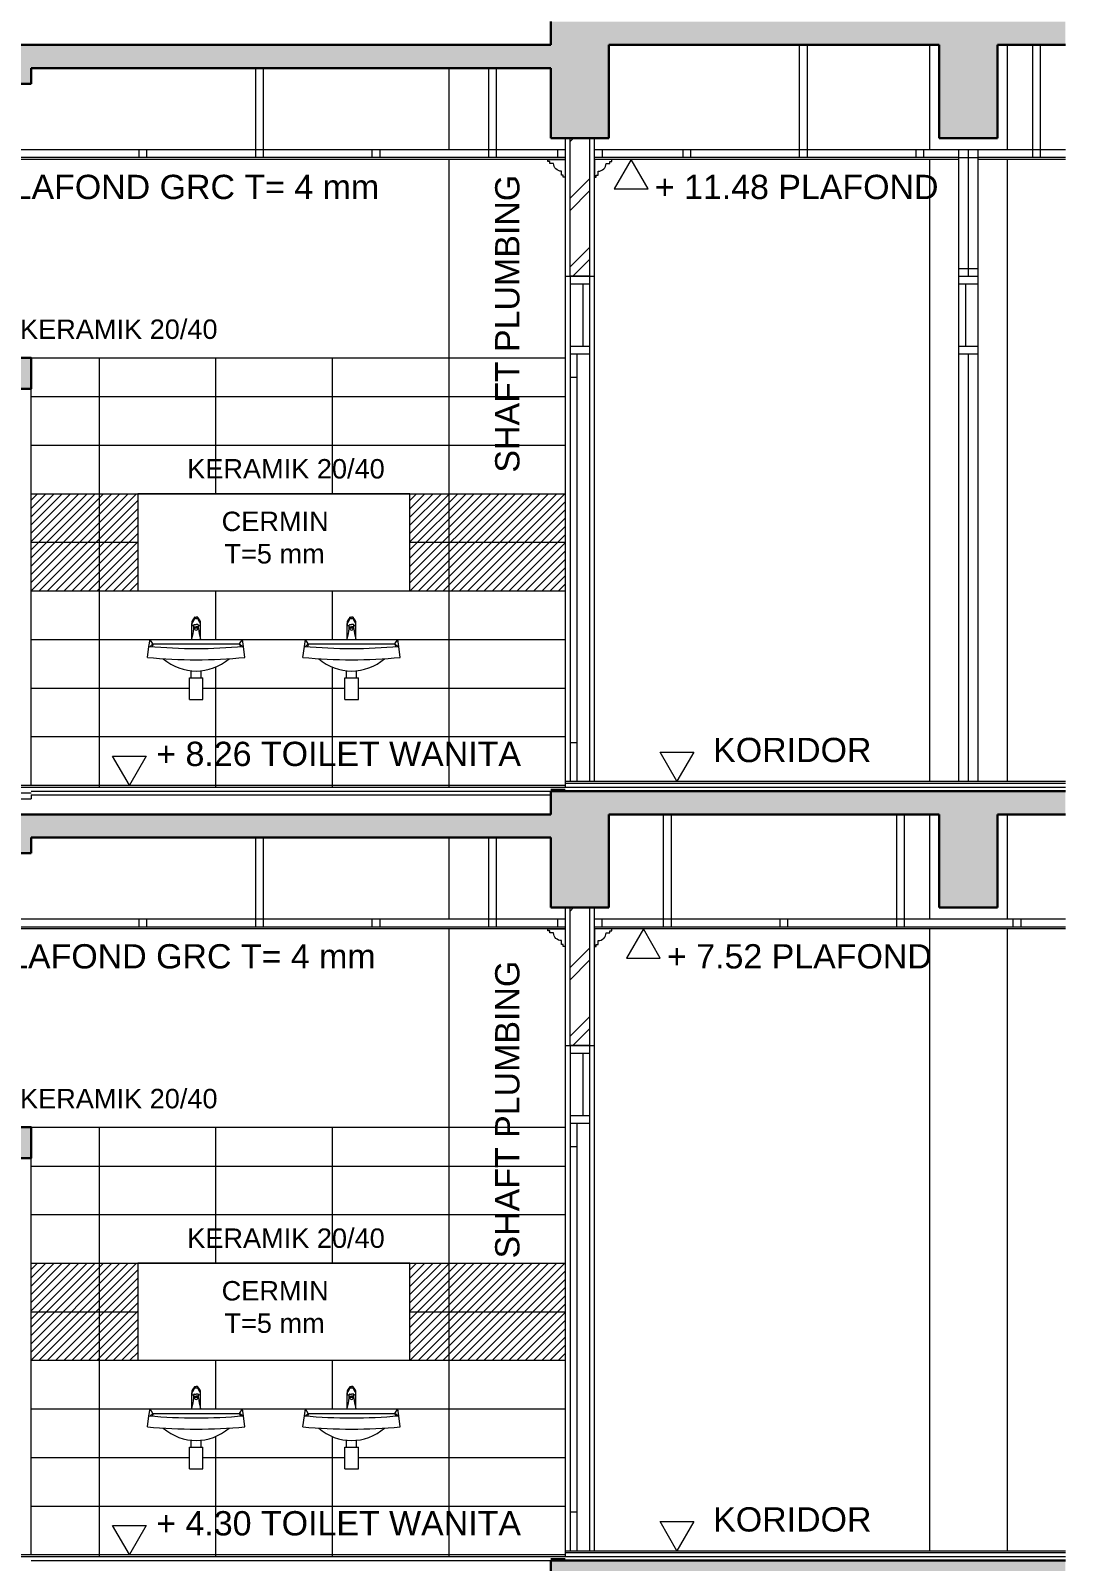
# Model space of a CAD drawing. Header units: millimetres. Extents: x -11 to 1625, y -267 to 180.
# Drawn here: x 1139.92 to 1150.57, y -32.23 to -16.47 of the extents above; entities that cross this region are included whole.
import ezdxf

# ---------------------------------------------------------------- set-up
doc = ezdxf.new("R2010")
doc.units = ezdxf.units.MM
for name, color, linetype, lineweight in [('ars', 11, 'Continuous', 5), ('blk', 1, 'Continuous', 30), ('kus', 63, 'Continuous', 15), ('lan', 7, 'Continuous', 15), ('not', 7, 'Continuous', 20), ('pla', 213, 'Continuous', 15), ('SANITAIR', 4, 'Continuous', 5), ('sol kol', 8, 'Continuous', 0), ('tem', 5, 'Continuous', 20)]:
    doc.layers.add(name, color=color, linetype=linetype, lineweight=lineweight)
doc.styles.add('S', font='SIMPLEX', dxfattribs={"width": 1.1})
doc.styles.get("Standard").update_dxf_attribs({"font": 'ARIALUNI.TTF'})
doc.linetypes.add('BATTING', pattern='A,0.0001,-0.1,[134,ltypeshp.shx,S=0.1,R=0,X=-0.1,Y=0],-0.2,[134,ltypeshp.shx,S=0.1,R=180,X=0.1,Y=0],-0.1', length=0.4001)

# ---------------------------------------------------------------- blocks, each defined once
blk = doc.blocks.new('PEILA')
blk.add_lwpolyline([(-0.188, -0.325), (0.188, -0.325), (0, 0)], close=True)
at = {"style": 'S', "width": 1.1, "flags": 4}
blk.add_attdef('CAT', (0.265, -0.289), '', height=0.2, dxfattribs=at)
blk = doc.blocks.new('PEIL')
blk.add_lwpolyline([(-0.188, 0.325), (0.188, 0.325), (0, 0)], close=True)
at = {"style": 'S', "width": 1.1, "flags": 4}
blk.add_attdef('CAT', (0.265, 0.036), '', height=0.2, dxfattribs=at)
blk = doc.blocks.new('STWASH')
for p, q in [((-0.2606, -0.0379), (-0.255, 0)), ((-0.255, 0), (0.255, 0)), ((-0.2394, -0.0248), (-0.255, 0)), ((0.2394, -0.0248), (0.255, 0)), ((0.2606, -0.0379), (0.255, 0)), ((-0.2688, -0.0993), (-0.2606, -0.0379)), ((-0.255, -0.0384), (-0.2394, -0.0248)), ((-0.2365, -0.0248), (-0.2438, -0.0394)), ((-0.2394, -0.0248), (0.2394, -0.0248)), ((0.2365, -0.0248), (0.2438, -0.0394)), ((0.255, -0.0384), (0.2394, -0.0248)), ((0.2688, -0.0993), (0.2606, -0.0379)), ((-0.0375, -0.3309), (-0.0375, -0.2109)), ((-0.0375, -0.2109), (0.0375, -0.2109)), ((-0.0273, -0.2109), (-0.0273, -0.173)), ((0.0273, -0.2109), (0.0273, -0.173)), ((0.0375, -0.3309), (0.0375, -0.2109)), ((-0.0375, -0.3309), (0.0375, -0.3309))]:
    blk.add_line(p, q)
for centre, radius, start, end in [((0, 2.845), 2.8947, 264.8351, 275.1649), ((0, 2.7829), 2.8947, 264.67268, 275.32732), ((0, 0.1013), 0.2756, 228.79891, 311.20109)]:
    blk.add_arc(centre, radius, start, end)

msp = doc.modelspace()

# ---------------------------------------------------------------- hatches: boundary and pattern name
at = {"layer": 'ars'}
h = msp.add_hatch(dxfattribs=at)
h.set_pattern_fill('TEMBOK', color=256, scale=0.5)
h.set_pattern_definition([(45, (1117.5823, -124.578), (-0.3535534, 0.3535534), []), (45, (1117.7073, -124.578), (-0.3535534, 0.3535534), [])])
h.paths.add_polyline_path([(1145.4738433, -19.0000001), (1145.4738433, -17.5800001), (1145.6738433, -17.5800001), (1145.6738433, -19.0000001)])
h = msp.add_hatch(dxfattribs=at)
h.set_pattern_fill('_USER', color=256, scale=0.06, angle=45, pattern_type=0)
h.set_pattern_definition([(45, (1139.923843, -22.24), (-0.0424264, 0.0424264), [])])
h.paths.add_polyline_path([(1140.6238433, -21.7400001), (1140.6238433, -21.2400001), (1139.9238433, -21.2400001), (1139.9238433, -21.7400001)])
h.paths.add_polyline_path([(1140.6238433, -22.2400001), (1140.6238433, -21.7400001), (1139.9238433, -21.7400001), (1139.9238433, -22.2400001)])
h.paths.add_polyline_path([(1141.0238433, -21.7400001), (1140.6238433, -21.7400001), (1140.6238433, -22.2400001), (1141.0238433, -22.2400001)])
h.paths.add_polyline_path([(1141.0238433, -21.2400001), (1140.6238433, -21.2400001), (1140.6238433, -21.7400001), (1141.0238433, -21.7400001)])
h.paths.add_polyline_path([(1144.2238433, -21.7400001), (1144.2238433, -21.2400001), (1143.8238433, -21.2400001), (1143.8238433, -21.7400001)])
h.paths.add_polyline_path([(1144.2238433, -21.7400001), (1143.8238433, -21.7400001), (1143.8238433, -22.2400001), (1144.2238433, -22.2400001)])
h.paths.add_polyline_path([(1145.4238433, -22.2400001), (1145.4238433, -21.7400001), (1144.2238433, -21.7400001), (1144.2238433, -22.2400001)])
h.paths.add_polyline_path([(1145.4238433, -21.7400001), (1145.4238433, -21.2400001), (1144.2238433, -21.2400001), (1144.2238433, -21.7400001)])
h.paths.add_polyline_path([(1144.6396415, -21.2158797), (1144.6396415, -18.0629124), (1145.0231681, -18.0629124), (1145.0231681, -21.2158797)], flags=9)
h = msp.add_hatch(dxfattribs=at)
h.set_pattern_fill('TEMBOK', color=256, scale=0.5)
h.set_pattern_definition([(45, (1117.5823, -132.498), (-0.3535534, 0.3535534), []), (45, (1117.7073, -132.498), (-0.3535534, 0.3535534), [])])
h.paths.add_polyline_path([(1145.4738433, -26.9200001), (1145.4738433, -25.5000001), (1145.6738433, -25.5000001), (1145.6738433, -26.9200001)])
h = msp.add_hatch(dxfattribs=at)
h.set_pattern_fill('_USER', color=256, scale=0.06, angle=45, pattern_type=0)
h.set_pattern_definition([(45, (1139.923843, -30.16), (-0.0424264, 0.0424264), [])])
h.paths.add_polyline_path([(1140.6238433, -29.6600001), (1140.6238433, -29.1600001), (1139.9238433, -29.1600001), (1139.9238433, -29.6600001)])
h.paths.add_polyline_path([(1140.6238433, -30.1600001), (1140.6238433, -29.6600001), (1139.9238433, -29.6600001), (1139.9238433, -30.1600001)])
h.paths.add_polyline_path([(1141.0238433, -29.6600001), (1140.6238433, -29.6600001), (1140.6238433, -30.1600001), (1141.0238433, -30.1600001)])
h.paths.add_polyline_path([(1141.0238433, -29.1600001), (1140.6238433, -29.1600001), (1140.6238433, -29.6600001), (1141.0238433, -29.6600001)])
h.paths.add_polyline_path([(1144.2238433, -29.6600001), (1144.2238433, -29.1600001), (1143.8238433, -29.1600001), (1143.8238433, -29.6600001)])
h.paths.add_polyline_path([(1144.2238433, -29.6600001), (1143.8238433, -29.6600001), (1143.8238433, -30.1600001), (1144.2238433, -30.1600001)])
h.paths.add_polyline_path([(1145.4238433, -30.1600001), (1145.4238433, -29.6600001), (1144.2238433, -29.6600001), (1144.2238433, -30.1600001)])
h.paths.add_polyline_path([(1145.4238433, -29.6600001), (1145.4238433, -29.1600001), (1144.2238433, -29.1600001), (1144.2238433, -29.6600001)])
h.paths.add_polyline_path([(1144.6396415, -29.1358797), (1144.6396415, -25.9829124), (1145.0231681, -25.9829124), (1145.0231681, -29.1358797)], flags=9)
at = {"layer": 'sol kol'}
h = msp.add_hatch(color=256, dxfattribs=at)
h.dxf.hatch_style = 1
h.paths.add_polyline_path([(1150.5738433, -16.6200001), (1150.5738433, -16.3800001), (1145.2738433, -16.3800001), (1145.2738433, -16.6200001), (1136.8738433, -16.6200001), (1136.8738433, -16.3800001), (1136.2738433, -16.3800001), (1136.2738433, -17.5800001), (1136.8738433, -17.5800001), (1136.8738433, -16.8600001), (1139.6238433, -16.8600001), (1139.6238433, -17.0200001), (1139.9238433, -17.0200001), (1139.9238433, -16.8600001), (1145.2738433, -16.8600001), (1145.2738433, -17.5800001), (1145.8738433, -17.5800001), (1145.8738433, -16.6200001), (1149.2738433, -16.6200001), (1149.2738433, -17.5800001), (1149.8738433, -17.5800001), (1149.8738433, -16.6200001)])
h = msp.add_hatch(color=256, dxfattribs=at)
h.dxf.hatch_style = 1
h.paths.add_polyline_path([(1139.6238433, -19.8400001), (1139.6238433, -20.1600001), (1139.9238433, -20.1600001), (1139.9238433, -19.8400001)])
h = msp.add_hatch(color=256, dxfattribs=at)
h.dxf.hatch_style = 1
h.paths.add_polyline_path([(1150.5738433, -24.5400001), (1150.5738433, -24.3000001), (1145.2738433, -24.3000001), (1145.2738433, -24.5400001), (1136.8738433, -24.5400001), (1136.8738433, -24.3000001), (1136.2738433, -24.3000001), (1136.2738433, -25.5000001), (1136.8738433, -25.5000001), (1136.8738433, -24.7800001), (1139.6238433, -24.7800001), (1139.6238433, -24.9400001), (1139.9238433, -24.9400001), (1139.9238433, -24.7800001), (1145.2738433, -24.7800001), (1145.2738433, -25.5000001), (1145.8738433, -25.5000001), (1145.8738433, -24.5400001), (1149.2738433, -24.5400001), (1149.2738433, -25.5000001), (1149.8738433, -25.5000001), (1149.8738433, -24.5400001)])
h = msp.add_hatch(color=256, dxfattribs=at)
h.dxf.hatch_style = 1
h.paths.add_polyline_path([(1139.9238433, -27.7600001), (1139.6238433, -27.7600001), (1139.6238433, -28.0800001), (1139.9238433, -28.0800001)])
h = msp.add_hatch(color=256, dxfattribs=at)
h.dxf.hatch_style = 1
h.paths.add_polyline_path([(1150.5738433, -32.4600001), (1150.5738433, -32.2200001), (1145.2738433, -32.2200001), (1145.2738433, -32.4600001), (1136.8738433, -32.4600001), (1136.8738433, -32.2200001), (1136.2738433, -32.2200001), (1136.2738433, -33.4200001), (1136.8738433, -33.4200001), (1136.8738433, -32.7000001), (1139.6238433, -32.7000001), (1139.6238433, -32.8600001), (1139.9238433, -32.8600001), (1139.9238433, -32.7000001), (1142.8338433, -32.7000001), (1142.8338433, -32.8600001), (1143.1338433, -32.8600001), (1143.1338433, -32.7000001), (1145.2738433, -32.7000001), (1145.2738433, -33.4200001), (1145.8738433, -33.4200001), (1145.8738433, -32.4600001), (1149.2738433, -32.4600001), (1149.2738433, -33.4200001), (1149.8738433, -33.4200001), (1149.8738433, -32.4600001)])

# ---------------------------------------------------------------- linework, layer by layer
at = {"layer": 'ars'}
for p, q in [((1145.4238433, -17.8000001), (1136.7238433, -17.8000001)), ((1149.4738433, -17.8000001), (1145.7238433, -17.8000001)), ((1150.5738433, -17.8000001), (1149.6738433, -17.8000001)), ((1139.9238433, -19.8400001), (1145.4238433, -19.8400001)), ((1140.6238433, -19.8400001), (1140.6238433, -24.2600001)), ((1141.8238433, -19.8400001), (1141.8238433, -21.2400001)), ((1143.0238433, -19.8400001), (1143.0238433, -21.2400001)), ((1139.9238433, -20.2400001), (1145.4238433, -20.2400001)), ((1139.9238433, -20.7400001), (1145.4238433, -20.7400001)), ((1139.9238433, -21.2400001), (1145.4238433, -21.2400001)), ((1139.9238433, -21.7400001), (1141.0238433, -21.7400001)), ((1143.8238433, -21.7400001), (1145.4238433, -21.7400001)), ((1139.9238433, -22.2400001), (1145.4238433, -22.2400001)), ((1141.8238433, -22.2400001), (1141.8238433, -22.7400001)), ((1143.0238433, -22.2400001), (1143.0238433, -22.7400001)), ((1139.9238433, -22.7400001), (1145.4238433, -22.7400001)), ((1141.8238433, -23.0246146), (1141.8238433, -24.2600001)), ((1143.0238433, -23.0246146), (1143.0238433, -24.2600001)), ((1139.9238433, -23.2400001), (1141.5539028, -23.2400001)), ((1141.6937839, -23.2400001), (1143.1539028, -23.2400001)), ((1143.2937839, -23.2400001), (1145.4238433, -23.2400001)), ((1139.9238433, -23.7400001), (1145.4238433, -23.7400001)), ((1139.6238433, -24.2400001), (1145.4238433, -24.2400001)), ((1139.6238433, -24.2600001), (1145.4238433, -24.2600001)), ((1144.2238433, -24.2400001), (1144.2238433, -24.2600001)), ((1145.4238433, -24.2200001), (1150.5738433, -24.2200001)), ((1145.4238433, -24.2400001), (1145.4238433, -24.2600001)), ((1145.4238433, -25.7200001), (1136.7238433, -25.7200001)), ((1150.5738433, -25.7200001), (1145.7238433, -25.7200001)), ((1140.6238433, -27.7600001), (1140.6238433, -32.1800001)), ((1141.8238433, -27.7600001), (1141.8238433, -29.1600001)), ((1143.0238433, -27.7600001), (1143.0238433, -29.1600001)), ((1139.9238433, -28.1600001), (1145.4238433, -28.1600001)), ((1139.9238433, -28.6600001), (1145.4238433, -28.6600001)), ((1139.9238433, -29.1600001), (1145.4238433, -29.1600001)), ((1139.9238433, -29.6600001), (1141.0238433, -29.6600001)), ((1143.8238433, -29.6600001), (1145.4238433, -29.6600001)), ((1139.9238433, -30.1600001), (1145.4238433, -30.1600001)), ((1141.8238433, -30.1600001), (1141.8238433, -30.6600001)), ((1143.0238433, -30.1600001), (1143.0238433, -30.6600001)), ((1139.9238433, -30.6600001), (1145.4238433, -30.6600001)), ((1141.8238433, -30.9446146), (1141.8238433, -32.1800001)), ((1143.0238433, -30.9446146), (1143.0238433, -32.1800001)), ((1139.9238433, -31.1600001), (1141.5539028, -31.1600001)), ((1141.6937839, -31.1600001), (1143.1539028, -31.1600001)), ((1143.2937839, -31.1600001), (1145.4238433, -31.1600001)), ((1139.9238433, -31.6600001), (1145.4238433, -31.6600001)), ((1145.4238433, -32.1200001), (1150.5738433, -32.1200001)), ((1145.4238433, -32.1400001), (1150.5738433, -32.1400001)), ((1139.6238433, -32.1600001), (1145.4238433, -32.1600001)), ((1139.6238433, -32.1800001), (1145.4238433, -32.1800001)), ((1144.2238433, -32.1600001), (1144.2238433, -32.1800001)), ((1145.4238433, -32.1600001), (1145.4238433, -32.1800001))]:
    msp.add_line(p, q, dxfattribs=at)
at = {"layer": 'ars', "linetype": 'BATTING', "ltscale": 0.1}
for p, q in [((1145.4238433, -24.2600001), (1150.5738433, -24.2600001)), ((1139.9238433, -24.3000001), (1145.2738433, -24.3000001)), ((1139.9238433, -32.2200001), (1145.2738433, -32.2200001)), ((1145.4238433, -32.1800001), (1150.5738433, -32.1800001))]:
    msp.add_line(p, q, dxfattribs=at)
at = {"layer": 'ars', "linetype": 'BATTING', "ltscale": 0.15}
msp.add_line((1139.6238433, -24.3200001), (1139.9238433, -24.3200001), dxfattribs=at)
at = {"layer": 'ars', "linetype": 'BATTING', "ltscale": 0.05}
for p, q in [((1145.2738433, -24.2800001), (1145.4238433, -24.2800001)), ((1145.2738433, -32.2000001), (1145.4238433, -32.2000001))]:
    msp.add_line(p, q, dxfattribs=at)
at = {"layer": 'ars'}
for points in [[(1145.4738433, -19.0000001), (1145.4738433, -17.5800001), (1145.6738433, -17.5800001), (1145.6738433, -19.0000001)], [(1145.4738433, -26.9200001), (1145.4738433, -25.5000001), (1145.6738433, -25.5000001), (1145.6738433, -26.9200001)]]:
    msp.add_lwpolyline(points, close=True, dxfattribs=at)
at = {"layer": 'blk'}
for p, q in [((1145.2738433, -16.3800001), (1145.2738433, -16.6200001)), ((1136.8738433, -16.6200001), (1145.2738433, -16.6200001)), ((1145.8738433, -16.6200001), (1149.2738433, -16.6200001)), ((1145.8738433, -16.6200001), (1145.8738433, -17.5800001)), ((1149.2738433, -16.6200001), (1149.2738433, -17.5800001)), ((1149.8738433, -16.6200001), (1150.5738433, -16.6200001)), ((1149.8738433, -16.6200001), (1149.8738433, -17.5800001)), ((1139.9238433, -16.8600001), (1145.2738433, -16.8600001)), ((1139.9238433, -17.0200001), (1139.9238433, -16.8600001)), ((1145.2738433, -16.8600001), (1145.2738433, -17.5800001)), ((1139.6238433, -17.0200001), (1139.9238433, -17.0200001)), ((1145.2738433, -17.5800001), (1145.8738433, -17.5800001)), ((1149.2738433, -17.5800001), (1149.8738433, -17.5800001)), ((1145.2738433, -24.3000001), (1150.5738433, -24.3000001)), ((1145.2738433, -24.3000001), (1145.2738433, -24.5400001)), ((1136.8738433, -24.5400001), (1145.2738433, -24.5400001)), ((1145.8738433, -24.5400001), (1149.2738433, -24.5400001)), ((1145.8738433, -24.5400001), (1145.8738433, -25.5000001)), ((1149.2738433, -24.5400001), (1149.2738433, -25.5000001)), ((1149.8738433, -24.5400001), (1150.5738433, -24.5400001)), ((1149.8738433, -24.5400001), (1149.8738433, -25.5000001)), ((1139.9238433, -24.7800001), (1145.2738433, -24.7800001)), ((1139.9238433, -24.9400001), (1139.9238433, -24.7800001)), ((1145.2738433, -24.7800001), (1145.2738433, -25.5000001)), ((1139.6238433, -24.9400001), (1139.9238433, -24.9400001)), ((1145.2738433, -25.5000001), (1145.8738433, -25.5000001)), ((1149.2738433, -25.5000001), (1149.8738433, -25.5000001)), ((1145.2738433, -32.2200001), (1150.5738433, -32.2200001)), ((1145.2738433, -32.2200001), (1145.2738433, -32.4600001))]:
    msp.add_line(p, q, dxfattribs=at)
for points in [[(1139.6238433, -20.1600001), (1139.9238433, -20.1600001), (1139.9238433, -19.8400001), (1139.6238433, -19.8400001)], [(1139.6238433, -28.0800001), (1139.9238433, -28.0800001), (1139.9238433, -27.7600001), (1139.6238433, -27.7600001)]]:
    msp.add_lwpolyline(points, close=True, dxfattribs=at)
at = {"layer": 'kus'}
for p, q in [((1149.4738433, -17.7000001), (1149.4738433, -24.2000001)), ((1149.4738433, -17.7800001), (1149.6738433, -17.7800001)), ((1149.5738433, -17.7000001), (1149.5738433, -19.0000001)), ((1149.6738433, -17.7000001), (1149.6738433, -24.2000001)), ((1145.4738433, -19.0000001), (1145.4738433, -24.2000001)), ((1145.6738433, -19.0000001), (1145.6738433, -24.2000001)), ((1149.4738433, -18.9200001), (1149.6738433, -18.9200001)), ((1149.4738433, -19.0000001), (1149.6738433, -19.0000001)), ((1145.4738433, -19.0800001), (1145.6738433, -19.0800001)), ((1145.6038433, -19.0800001), (1145.6038433, -19.7200001)), ((1149.4738433, -19.0800001), (1149.6738433, -19.0800001)), ((1149.5438433, -19.0800001), (1149.5438433, -19.7200001)), ((1145.4738433, -19.7200001), (1145.6738433, -19.7200001)), ((1145.4738433, -19.8000001), (1145.6738433, -19.8000001)), ((1145.5438433, -19.8000001), (1145.5438433, -24.2000001)), ((1149.4738433, -19.7200001), (1149.6738433, -19.7200001)), ((1149.4738433, -19.8000001), (1149.6738433, -19.8000001)), ((1149.5738433, -19.8000001), (1149.5738433, -24.2000001)), ((1145.4738433, -20.0400001), (1145.5438433, -20.0400001)), ((1145.4738433, -23.8000001), (1145.5438433, -23.8000001)), ((1145.4738433, -26.9200001), (1145.4738433, -32.1200001)), ((1145.6738433, -26.9200001), (1145.6738433, -32.1200001)), ((1145.4738433, -27.0000001), (1145.6738433, -27.0000001)), ((1145.6038433, -27.0000001), (1145.6038433, -27.6400001)), ((1145.4738433, -27.6400001), (1145.6738433, -27.6400001)), ((1145.4738433, -27.7200001), (1145.6738433, -27.7200001)), ((1145.5438433, -27.7200001), (1145.5438433, -32.1200001)), ((1145.4738433, -27.9600001), (1145.5438433, -27.9600001)), ((1145.4738433, -31.7200001), (1145.5438433, -31.7200001))]:
    msp.add_line(p, q, dxfattribs=at)
at = {"layer": 'lan'}
for p, q in [((1145.4238433, -17.5800001), (1145.4238433, -19.0000001)), ((1145.7238433, -19.0000001), (1145.7238433, -17.5800001)), ((1145.4238433, -19.0000001), (1145.4238433, -24.2000001)), ((1145.4238433, -19.0000001), (1145.7238433, -19.0000001)), ((1145.7238433, -24.2000001), (1145.7238433, -19.0000001)), ((1139.9238433, -24.2400001), (1139.9238433, -20.1600001)), ((1145.4238433, -24.2000001), (1150.5738433, -24.2000001)), ((1145.4238433, -24.2000001), (1145.4238433, -24.2400001)), ((1136.8738433, -24.3800001), (1139.9238433, -24.3800001)), ((1139.9238433, -24.3400001), (1145.2738433, -24.3400001)), ((1139.9238433, -24.3400001), (1139.9238433, -24.3800001)), ((1145.4238433, -25.5000001), (1145.4238433, -26.9200001)), ((1145.7238433, -26.9200001), (1145.7238433, -25.5000001)), ((1145.4238433, -26.9200001), (1145.4238433, -32.1200001)), ((1145.4238433, -26.9200001), (1145.7238433, -26.9200001)), ((1145.7238433, -32.1200001), (1145.7238433, -26.9200001)), ((1139.9238433, -27.7600001), (1145.4238433, -27.7600001)), ((1139.9238433, -32.1600001), (1139.9238433, -28.0800001)), ((1145.4238433, -32.1200001), (1145.4238433, -32.1600001))]:
    msp.add_line(p, q, dxfattribs=at)
for points in [[(1145.2638433, -17.8400001), (1145.2638433, -17.8200001), (1145.2438433, -17.8200001), (1145.2438433, -17.8000001), (1145.4238433, -17.8000001), (1145.4238433, -17.9800001), (1145.4038433, -17.9800001), (1145.4038433, -17.9600001), (1145.3838433, -17.9600001), (1145.3838433, -17.9200001, -0.4142135624), (1145.3038433, -17.8400001)], [(1145.8838433, -17.8400001), (1145.8838433, -17.8200001), (1145.9038433, -17.8200001), (1145.9038433, -17.8000001), (1145.7238433, -17.8000001), (1145.7238433, -17.9800001), (1145.7438433, -17.9800001), (1145.7438433, -17.9600001), (1145.7638433, -17.9600001), (1145.7638433, -17.9200001, 0.4142135624), (1145.8438433, -17.8400001)], [(1145.2638433, -25.7600001), (1145.2638433, -25.7400001), (1145.2438433, -25.7400001), (1145.2438433, -25.7200001), (1145.4238433, -25.7200001), (1145.4238433, -25.9000001), (1145.4038433, -25.9000001), (1145.4038433, -25.8800001), (1145.3838433, -25.8800001), (1145.3838433, -25.8400001, -0.4142135624), (1145.3038433, -25.7600001)], [(1145.8838433, -25.7600001), (1145.8838433, -25.7400001), (1145.9038433, -25.7400001), (1145.9038433, -25.7200001), (1145.7238433, -25.7200001), (1145.7238433, -25.9000001), (1145.7438433, -25.9000001), (1145.7438433, -25.8800001), (1145.7638433, -25.8800001), (1145.7638433, -25.8400001, 0.4142135624), (1145.8438433, -25.7600001)]]:
    msp.add_lwpolyline(points, format="xyb", close=True, dxfattribs=at)
for points in [[(1141.0238433, -22.2400001), (1143.8238433, -22.2400001), (1143.8238433, -21.2400001), (1141.0238433, -21.2400001)], [(1141.0238433, -30.1600001), (1143.8238433, -30.1600001), (1143.8238433, -29.1600001), (1141.0238433, -29.1600001)]]:
    msp.add_lwpolyline(points, close=True, dxfattribs=at)
at = {"layer": 'pla'}
for p, q in [((1147.8338433, -16.6200001), (1147.8338433, -17.7800001)), ((1147.9138433, -16.6200001), (1147.9138433, -17.7800001)), ((1150.2338433, -16.6200001), (1150.2338433, -17.7800001)), ((1150.3138433, -16.6200001), (1150.3138433, -17.7800001)), ((1142.2338433, -16.8600001), (1142.2338433, -17.7800001)), ((1142.3138433, -16.8600001), (1142.3138433, -17.7800001)), ((1144.6338433, -16.8600001), (1144.6338433, -17.7800001)), ((1144.7138433, -16.8600001), (1144.7138433, -17.7800001)), ((1145.4238433, -17.7000001), (1136.7238433, -17.7000001)), ((1145.4238433, -17.7800001), (1136.7238433, -17.7800001)), ((1141.0338433, -17.7000001), (1141.0338433, -17.7800001)), ((1141.1138433, -17.7000001), (1141.1138433, -17.7800001)), ((1143.4338433, -17.7000001), (1143.4338433, -17.7800001)), ((1143.5138433, -17.7000001), (1143.5138433, -17.7800001)), ((1145.3438433, -17.7000001), (1145.3438433, -17.7800001)), ((1150.5738433, -17.7000001), (1145.7238433, -17.7000001)), ((1149.4738433, -17.7800001), (1145.7238433, -17.7800001)), ((1145.8038433, -17.7000001), (1145.8038433, -17.7800001)), ((1146.6338433, -17.7000001), (1146.6338433, -17.7800001)), ((1146.7138433, -17.7000001), (1146.7138433, -17.7800001)), ((1149.0338433, -17.7000001), (1149.0338433, -17.7800001)), ((1149.1138433, -17.7000001), (1149.1138433, -17.7800001)), ((1150.5738433, -17.7800001), (1149.6738433, -17.7800001)), ((1146.4338433, -24.5400001), (1146.4338433, -25.7000001)), ((1146.5138433, -24.5400001), (1146.5138433, -25.7000001)), ((1148.8338433, -24.5400001), (1148.8338433, -25.7000001)), ((1148.9138433, -24.5400001), (1148.9138433, -25.7000001)), ((1142.2338433, -24.7800001), (1142.2338433, -25.7000001)), ((1142.3138433, -24.7800001), (1142.3138433, -25.7000001)), ((1144.6338433, -24.7800001), (1144.6338433, -25.7000001)), ((1144.7138433, -24.7800001), (1144.7138433, -25.7000001)), ((1145.4238433, -25.6200001), (1136.7238433, -25.6200001)), ((1141.0338433, -25.6200001), (1141.0338433, -25.7000001)), ((1141.1138433, -25.6200001), (1141.1138433, -25.7000001)), ((1143.4338433, -25.6200001), (1143.4338433, -25.7000001)), ((1143.5138433, -25.6200001), (1143.5138433, -25.7000001)), ((1145.3438433, -25.6200001), (1145.3438433, -25.7000001)), ((1150.5738433, -25.6200001), (1145.7238433, -25.6200001)), ((1145.8038433, -25.7000001), (1145.8038433, -25.6200001)), ((1147.6338433, -25.6200001), (1147.6338433, -25.7000001)), ((1147.7138433, -25.6200001), (1147.7138433, -25.7000001)), ((1150.0338433, -25.6200001), (1150.0338433, -25.7000001)), ((1150.1138433, -25.6200001), (1150.1138433, -25.7000001)), ((1145.4238433, -25.7000001), (1136.7238433, -25.7000001)), ((1150.5738433, -25.7000001), (1145.7238433, -25.7000001))]:
    msp.add_line(p, q, dxfattribs=at)
at = {"layer": 'SANITAIR'}
for p, q in [((1141.6091947, -22.5198033), (1141.6073243, -22.5145629)), ((1141.6106764, -22.50912), (1141.6233149, -22.50912)), ((1141.6359534, -22.50912), (1141.6233149, -22.50912)), ((1141.6374351, -22.5198033), (1141.6393055, -22.5145629)), ((1143.2091947, -22.5198033), (1143.2073243, -22.5145629)), ((1143.2106764, -22.50912), (1143.2233149, -22.50912)), ((1143.2359534, -22.50912), (1143.2233149, -22.50912)), ((1143.2374351, -22.5198033), (1143.2393055, -22.5145629)), ((1141.5774675, -22.7400001), (1141.5774675, -22.5749107)), ((1141.5883005, -22.5971686), (1141.5993132, -22.6018083)), ((1141.5993132, -22.6260531), (1141.5993132, -22.5927826)), ((1141.6045976, -22.5874982), (1141.6233149, -22.5874982)), ((1141.6056122, -22.6234606), (1141.6056122, -22.6330185)), ((1141.6067959, -22.6094813), (1141.6233149, -22.6094813)), ((1141.6420322, -22.5874982), (1141.6233149, -22.5874982)), ((1141.6398339, -22.6094813), (1141.6233149, -22.6094813)), ((1141.6410176, -22.6234606), (1141.6410176, -22.6330185)), ((1141.6473166, -22.6260531), (1141.6473166, -22.5927826)), ((1141.6583293, -22.5971686), (1141.6473166, -22.6018083)), ((1141.6691623, -22.7400001), (1141.6691623, -22.5749107)), ((1143.1774675, -22.7400001), (1143.1774675, -22.5749107)), ((1143.1883005, -22.5971686), (1143.1993132, -22.6018083)), ((1143.1993132, -22.6260531), (1143.1993132, -22.5927826)), ((1143.2045976, -22.5874982), (1143.2233149, -22.5874982)), ((1143.2056122, -22.6234606), (1143.2056122, -22.6330185)), ((1143.2067959, -22.6094813), (1143.2233149, -22.6094813)), ((1143.2420322, -22.5874982), (1143.2233149, -22.5874982)), ((1143.2398339, -22.6094813), (1143.2233149, -22.6094813)), ((1143.2410176, -22.6234606), (1143.2410176, -22.6330185)), ((1143.2473166, -22.6260531), (1143.2473166, -22.5927826)), ((1143.2583293, -22.5971686), (1143.2473166, -22.6018083)), ((1143.2691623, -22.7400001), (1143.2691623, -22.5749107)), ((1141.5774675, -30.6600001), (1141.5774675, -30.4949107)), ((1141.5883005, -30.5171686), (1141.5993132, -30.5218083)), ((1141.5993132, -30.5460531), (1141.5993132, -30.5127826)), ((1141.6045976, -30.5074982), (1141.6233149, -30.5074982)), ((1141.6056122, -30.5434606), (1141.6056122, -30.5530185)), ((1141.6067959, -30.5294813), (1141.6233149, -30.5294813)), ((1141.6091947, -30.4398033), (1141.6073243, -30.4345629)), ((1141.6106764, -30.42912), (1141.6233149, -30.42912)), ((1141.6359534, -30.42912), (1141.6233149, -30.42912)), ((1141.6420322, -30.5074982), (1141.6233149, -30.5074982)), ((1141.6398339, -30.5294813), (1141.6233149, -30.5294813)), ((1141.6374351, -30.4398033), (1141.6393055, -30.4345629)), ((1141.6410176, -30.5434606), (1141.6410176, -30.5530185)), ((1141.6473166, -30.5460531), (1141.6473166, -30.5127826)), ((1141.6583293, -30.5171686), (1141.6473166, -30.5218083)), ((1141.6691623, -30.6600001), (1141.6691623, -30.4949107)), ((1143.1774675, -30.6600001), (1143.1774675, -30.4949107)), ((1143.1883005, -30.5171686), (1143.1993132, -30.5218083)), ((1143.1993132, -30.5460531), (1143.1993132, -30.5127826)), ((1143.2045976, -30.5074982), (1143.2233149, -30.5074982)), ((1143.2056122, -30.5434606), (1143.2056122, -30.5530185)), ((1143.2067959, -30.5294813), (1143.2233149, -30.5294813)), ((1143.2091947, -30.4398033), (1143.2073243, -30.4345629)), ((1143.2106764, -30.42912), (1143.2233149, -30.42912)), ((1143.2359534, -30.42912), (1143.2233149, -30.42912)), ((1143.2420322, -30.5074982), (1143.2233149, -30.5074982)), ((1143.2398339, -30.5294813), (1143.2233149, -30.5294813)), ((1143.2374351, -30.4398033), (1143.2393055, -30.4345629)), ((1143.2410176, -30.5434606), (1143.2410176, -30.5530185)), ((1143.2473166, -30.5460531), (1143.2473166, -30.5127826)), ((1143.2583293, -30.5171686), (1143.2473166, -30.5218083)), ((1143.2691623, -30.6600001), (1143.2691623, -30.4949107))]:
    msp.add_line(p, q, dxfattribs=at)
for centre, radius, start, end in [((1141.6592171, -22.5774261), 0.0817924, 129.3479, 178.2327), ((1141.514097, -22.5059916), 0.093614, 316.55216906, 356.26839864), ((1141.6106764, -22.5122906), 0.0031706, 90, 176.26839864), ((1141.6121809, -22.5187375), 0.0031706, 199.64265529, 257.87186298), ((1141.6214337, -22.4756803), 0.0472108, 257.87186298, 272.283), ((1141.6251961, -22.4756803), 0.0472108, 267.717, 282.12813702), ((1141.6344489, -22.5187375), 0.0031706, 282.12813702, 340.35734471), ((1141.6359534, -22.5122906), 0.0031706, 3.73160136, 90), ((1141.7325328, -22.5059916), 0.093614, 183.73160136, 223.44783094), ((1141.5874127, -22.5774261), 0.0817924, 1.7673, 50.6521), ((1143.2592171, -22.5774261), 0.0817924, 129.3479, 178.2327), ((1143.114097, -22.5059916), 0.093614, 316.55216906, 356.26839864), ((1143.2106764, -22.5122906), 0.0031706, 90, 176.26839864), ((1143.2121809, -22.5187375), 0.0031706, 199.64265529, 257.87186298), ((1143.2214337, -22.4756803), 0.0472108, 257.87186298, 272.283), ((1143.2251961, -22.4756803), 0.0472108, 267.717, 282.12813702), ((1143.2344489, -22.5187375), 0.0031706, 282.12813702, 340.35734471), ((1143.2359534, -22.5122906), 0.0031706, 3.73160136, 90), ((1143.3325328, -22.5059916), 0.093614, 183.73160136, 223.44783094), ((1143.1874127, -22.5774261), 0.0817924, 1.7673, 50.6521), ((1141.1871196, -22.6011213), 0.4129429, 340.956, 356.5394), ((1141.5940421, -22.581695), 0.016487, 136.61142842, 252.64389363), ((1141.6045976, -22.5927826), 0.0052844, 90, 180), ((1141.6108966, -22.6234606), 0.0052844, 128.55780399, 180), ((1141.6108966, -22.6303814), 0.0052844, 121.64113922, 180), ((1141.6108966, -22.6330185), 0.0052844, 180, 228.69305834), ((1141.6238433, -22.6182851), 0.024898, 228.69305834, 268.767), ((1141.6237377, -22.6395706), 0.025886, 90.947014, 128.55780399), ((1141.6215605, -22.6476875), 0.0256122, 86.07514, 121.64113922), ((1141.6250693, -22.6476875), 0.0256122, 58.35886078, 93.92486), ((1141.6228922, -22.6395706), 0.025886, 51.44219601, 89.052986), ((1141.6227865, -22.6182851), 0.024898, 271.233, 311.30694166), ((1141.6357332, -22.6303814), 0.0052844, 0, 58.35886078), ((1141.6357332, -22.6234606), 0.0052844, 0, 51.44219601), ((1141.6357332, -22.6330185), 0.0052844, 311.30694166, 0), ((1141.6420322, -22.5927826), 0.0052844, 0, 90), ((1142.0595103, -22.6011213), 0.4129429, 183.4606, 199.044), ((1141.6525877, -22.581695), 0.016487, 287.35610637, 43.38857158), ((1142.7871196, -22.6011213), 0.4129429, 340.956, 356.5394), ((1143.1940421, -22.581695), 0.016487, 136.61142842, 252.64389363), ((1143.2045976, -22.5927826), 0.0052844, 90, 180), ((1143.2108966, -22.6234606), 0.0052844, 128.55780399, 180), ((1143.2108966, -22.6303814), 0.0052844, 121.64113922, 180), ((1143.2108966, -22.6330185), 0.0052844, 180, 228.69305834), ((1143.2238433, -22.6182851), 0.024898, 228.69305834, 268.767), ((1143.2237377, -22.6395706), 0.025886, 90.947014, 128.55780399), ((1143.2215605, -22.6476875), 0.0256122, 86.07514, 121.64113922), ((1143.2250693, -22.6476875), 0.0256122, 58.35886078, 93.92486), ((1143.2228922, -22.6395706), 0.025886, 51.44219601, 89.052986), ((1143.2227865, -22.6182851), 0.024898, 271.233, 311.30694166), ((1143.2357332, -22.6303814), 0.0052844, 0, 58.35886078), ((1143.2357332, -22.6234606), 0.0052844, 0, 51.44219601), ((1143.2357332, -22.6330185), 0.0052844, 311.30694166, 0), ((1143.2420322, -22.5927826), 0.0052844, 0, 90), ((1143.6595103, -22.6011213), 0.4129429, 183.4606, 199.044), ((1143.2525877, -22.581695), 0.016487, 287.35610637, 43.38857158), ((1141.1871196, -30.5211213), 0.4129429, 340.956, 356.5394), ((1141.6592171, -30.4974261), 0.0817924, 129.3479, 178.2327), ((1141.5940421, -30.501695), 0.016487, 136.61142842, 252.64389363), ((1141.514097, -30.4259916), 0.093614, 316.55216906, 356.26839864), ((1141.6045976, -30.5127826), 0.0052844, 90, 180), ((1141.6108966, -30.5434606), 0.0052844, 128.55780399, 180), ((1141.6108966, -30.5503814), 0.0052844, 121.64113922, 180), ((1141.6108966, -30.5530185), 0.0052844, 180, 228.69305834), ((1141.6238433, -30.5382851), 0.024898, 228.69305834, 268.767), ((1141.6106764, -30.4322906), 0.0031706, 90, 176.26839864), ((1141.6237377, -30.5595706), 0.025886, 90.947014, 128.55780399), ((1141.6215605, -30.5676875), 0.0256122, 86.07514, 121.64113922), ((1141.6121809, -30.4387375), 0.0031706, 199.64265529, 257.87186298), ((1141.6214337, -30.3956803), 0.0472108, 257.87186298, 272.283), ((1141.6251961, -30.3956803), 0.0472108, 267.717, 282.12813702), ((1141.6250693, -30.5676875), 0.0256122, 58.35886078, 93.92486), ((1141.6228922, -30.5595706), 0.025886, 51.44219601, 89.052986), ((1141.6227865, -30.5382851), 0.024898, 271.233, 311.30694166), ((1141.6344489, -30.4387375), 0.0031706, 282.12813702, 340.35734471), ((1141.6359534, -30.4322906), 0.0031706, 3.73160136, 90), ((1141.6357332, -30.5503814), 0.0052844, 0, 58.35886078), ((1141.6357332, -30.5434606), 0.0052844, 0, 51.44219601), ((1141.7325328, -30.4259916), 0.093614, 183.73160136, 223.44783094), ((1141.6357332, -30.5530185), 0.0052844, 311.30694166, 0), ((1141.5874127, -30.4974261), 0.0817924, 1.7673, 50.6521), ((1141.6420322, -30.5127826), 0.0052844, 0, 90), ((1142.0595103, -30.5211213), 0.4129429, 183.4606, 199.044), ((1141.6525877, -30.501695), 0.016487, 287.35610637, 43.38857158), ((1142.7871196, -30.5211213), 0.4129429, 340.956, 356.5394), ((1143.2592171, -30.4974261), 0.0817924, 129.3479, 178.2327), ((1143.1940421, -30.501695), 0.016487, 136.61142842, 252.64389363), ((1143.114097, -30.4259916), 0.093614, 316.55216906, 356.26839864), ((1143.2045976, -30.5127826), 0.0052844, 90, 180), ((1143.2108966, -30.5434606), 0.0052844, 128.55780399, 180), ((1143.2108966, -30.5503814), 0.0052844, 121.64113922, 180), ((1143.2108966, -30.5530185), 0.0052844, 180, 228.69305834), ((1143.2238433, -30.5382851), 0.024898, 228.69305834, 268.767), ((1143.2106764, -30.4322906), 0.0031706, 90, 176.26839864), ((1143.2237377, -30.5595706), 0.025886, 90.947014, 128.55780399), ((1143.2215605, -30.5676875), 0.0256122, 86.07514, 121.64113922), ((1143.2121809, -30.4387375), 0.0031706, 199.64265529, 257.87186298), ((1143.2214337, -30.3956803), 0.0472108, 257.87186298, 272.283), ((1143.2251961, -30.3956803), 0.0472108, 267.717, 282.12813702), ((1143.2250693, -30.5676875), 0.0256122, 58.35886078, 93.92486), ((1143.2228922, -30.5595706), 0.025886, 51.44219601, 89.052986), ((1143.2227865, -30.5382851), 0.024898, 271.233, 311.30694166), ((1143.2344489, -30.4387375), 0.0031706, 282.12813702, 340.35734471), ((1143.2359534, -30.4322906), 0.0031706, 3.73160136, 90), ((1143.2357332, -30.5503814), 0.0052844, 0, 58.35886078), ((1143.2357332, -30.5434606), 0.0052844, 0, 51.44219601), ((1143.3325328, -30.4259916), 0.093614, 183.73160136, 223.44783094), ((1143.2357332, -30.5530185), 0.0052844, 311.30694166, 0), ((1143.1874127, -30.4974261), 0.0817924, 1.7673, 50.6521), ((1143.2420322, -30.5127826), 0.0052844, 0, 90), ((1143.6595103, -30.5211213), 0.4129429, 183.4606, 199.044), ((1143.2525877, -30.501695), 0.016487, 287.35610637, 43.38857158)]:
    msp.add_arc(centre, radius, start, end, dxfattribs=at)
at = {"layer": 'tem'}
for p, q in [((1149.1738433, -16.6200001), (1149.1738433, -17.7000001)), ((1149.9738433, -16.6200001), (1149.9738433, -17.7000001)), ((1144.2238433, -16.8600001), (1144.2238433, -17.7000001)), ((1144.2238433, -17.8000001), (1144.2238433, -24.2400001)), ((1149.1738433, -17.8000001), (1149.1738433, -24.2000001)), ((1149.9738433, -17.8000001), (1149.9738433, -24.2000001)), ((1149.1738433, -24.5400001), (1149.1738433, -25.6200001)), ((1149.9738433, -24.5400001), (1149.9738433, -25.6200001)), ((1144.2238433, -24.7800001), (1144.2238433, -25.6200001)), ((1144.2238433, -25.7200001), (1144.2238433, -32.1600001)), ((1149.1738433, -25.7200001), (1149.1738433, -32.1200001)), ((1149.9738433, -25.7200001), (1149.9738433, -32.1200001))]:
    msp.add_line(p, q, dxfattribs=at)

# ---------------------------------------------------------------- block references
at = {"layer": 'not'}
ref = msp.add_blockref('PEILA', (1137.9858211, -17.8000001), dxfattribs=dict(at, xscale=0.9237604307034012, yscale=0.9237604307034012, zscale=0.9237604307034012))
ref.add_attrib('CAT', '+ 11.48 PLAFOND GRC T= 4 mm', (1138.2291665, -18.206552), dxfattribs={"layer": '0', "height": 0.25, "flags": 4})
ref = msp.add_blockref('PEILA', (1146.1029945, -17.8000001), dxfattribs=dict(at, xscale=0.9237604307034012, yscale=0.9237604307034012, zscale=0.9237604307034012))
ref.add_attrib('CAT', '+ 11.48 PLAFOND', (1146.3463399, -18.206552), dxfattribs={"layer": '0', "height": 0.25, "flags": 4})
ref = msp.add_blockref('PEIL', (1140.9364499, -24.2400001), dxfattribs=dict(at, xscale=0.9237604307034012, yscale=0.9237604307034012, zscale=0.9237604307034012))
ref.add_attrib('CAT', '+ 8.26 TOILET WANITA', (1141.2131234, -24.0426942), dxfattribs={"layer": '0', "height": 0.25, "flags": 4})
ref = msp.add_blockref('PEIL', (1146.5733652, -24.2000001), dxfattribs=dict(at, xscale=0.9237604307034012, yscale=0.9237604307034012, zscale=0.9237604307034012))
ref.add_attrib('CAT', ' KORIDOR', (1146.8500388, -24.0026942), dxfattribs={"layer": '0', "height": 0.25, "flags": 4})
ref = msp.add_blockref('PEILA', (1138.1438969, -25.7200001), dxfattribs=dict(at, xscale=0.9237604307034012, yscale=0.9237604307034012, zscale=0.9237604307034012))
ref.add_attrib('CAT', '+ 7.52 PLAFOND GRC T= 4 mm', (1138.3872423, -26.126552), dxfattribs={"layer": '0', "height": 0.25, "flags": 4})
ref = msp.add_blockref('PEILA', (1146.2285592, -25.7200001), dxfattribs=dict(at, xscale=0.9237604307034012, yscale=0.9237604307034012, zscale=0.9237604307034012))
ref.add_attrib('CAT', '+ 7.52 PLAFOND', (1146.4719046, -26.126552), dxfattribs={"layer": '0', "height": 0.25, "flags": 4})
ref = msp.add_blockref('PEIL', (1146.5733652, -32.1200001), dxfattribs=dict(at, xscale=0.9237604307034012, yscale=0.9237604307034012, zscale=0.9237604307034012))
ref.add_attrib('CAT', ' KORIDOR', (1146.8500388, -31.9226942), dxfattribs={"layer": '0', "height": 0.25, "flags": 4})
ref = msp.add_blockref('PEIL', (1140.9364499, -32.1600001), dxfattribs=dict(at, xscale=0.9237604307034012, yscale=0.9237604307034012, zscale=0.9237604307034012))
ref.add_attrib('CAT', '+ 4.30 TOILET WANITA', (1141.2131234, -31.9626942), dxfattribs={"layer": '0', "height": 0.25, "flags": 4})
at = {"layer": 'SANITAIR', "xscale": 1.865081647059172, "yscale": 1.865081647059172, "zscale": 1.865081647059172}
for p in [(1141.6238433, -22.7400001), (1143.2238433, -22.7400001), (1141.6238433, -30.6600001), (1143.2238433, -30.6600001)]:
    msp.add_blockref('STWASH', p, dxfattribs=at)

# ---------------------------------------------------------------- texts
at = {"layer": 'not', "char_height": 0.25, "attachment_point": 1, "rotation": 90}
for insert in [(1144.7021415, -21.0853172), (1144.7021415, -29.1751366)]:
    msp.add_mtext_dynamic_manual_height_columns('\\pi0.062906;SHAFT PLUMBING', width=3.15377864, gutter_width=4.3707989, heights=[0], dxfattribs=dict(at, insert=insert))
at = {"layer": 'not', "char_height": 0.2, "attachment_point": 1}
for s, width, insert in [('\\pi0.055978;BORDER KERAMIK 20/40', 3.386035834, (1138.481039, -19.4463494)), ('\\pi0.035468;KERAMIK 20/40', 2.072299349, (1141.4956677, -20.8829558)), ('\\pi0.095629;CERMIN\\P\\pi0.12421;T=5 mm', 1.256742989, (1141.7905124, -21.4243381)), ('\\pi0.055978;BORDER KERAMIK 20/40', 3.386035834, (1138.481039, -27.3663494)), ('\\pi0.035468;KERAMIK 20/40', 2.072299349, (1141.4956677, -28.8029558)), ('\\pi0.095629;CERMIN\\P\\pi0.12421;T=5 mm', 1.256742989, (1141.7905124, -29.3443381))]:
    msp.add_mtext_dynamic_manual_height_columns(s, width=width, gutter_width=4.3707989, heights=[0], dxfattribs=dict(at, insert=insert))

doc.saveas('drawing.dxf')
